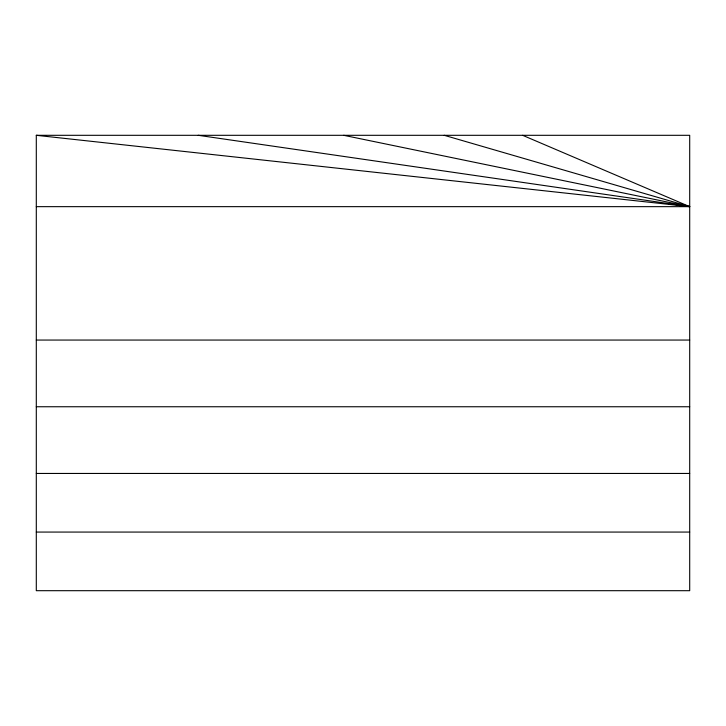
<?xml version="1.0" encoding="UTF-8"?>
<svg xmlns="http://www.w3.org/2000/svg" width="726" height="726" viewBox="0 0 726 726"><rect width="100%" height="100%" fill="white"/><g stroke="black" fill="none" stroke-linecap="round" stroke-linejoin="round"><path stroke-width="1.09" d="M36.3 135.308L689.7 135.308L689.7 590.692L36.3 590.692L36.3 135.308L689.7 206.656L522.647 135.308M36.3 206.656L689.7 206.656L444.239 135.308M36.3 340.058L689.7 340.058M36.3 406.751L689.7 406.751M36.3 473.452L689.7 473.452M36.3 532.067L689.7 532.067M198.262 135.308L689.7 206.656L343.697 135.308"/></g></svg>
